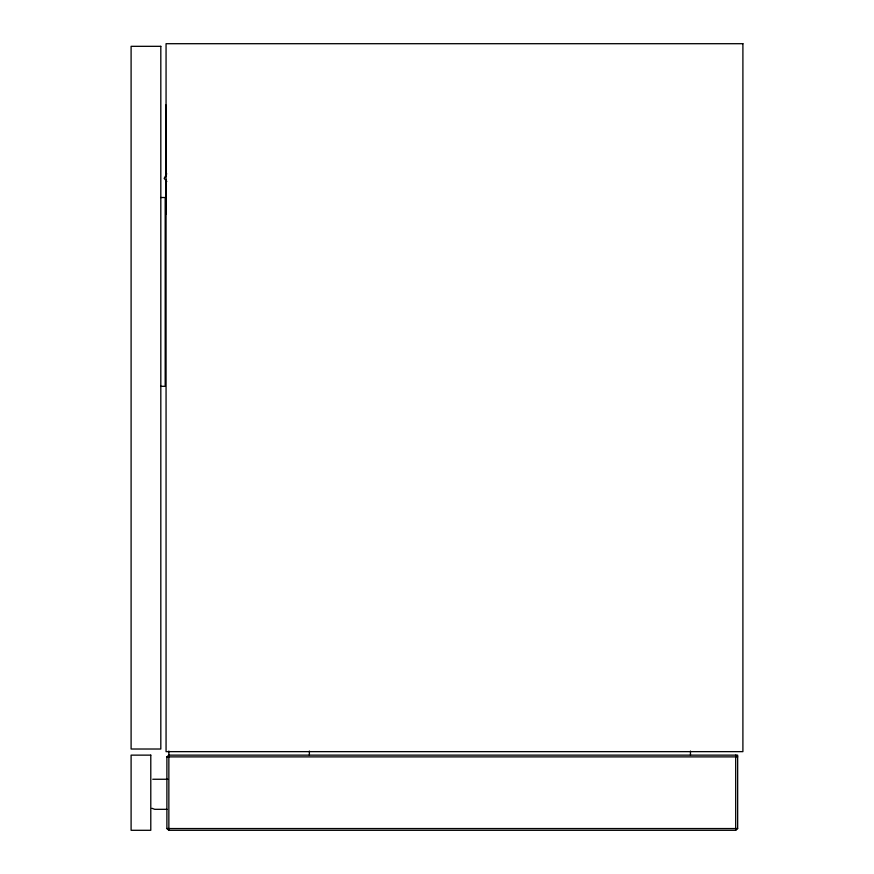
<?xml version="1.0" encoding="UTF-8"?>
<svg xmlns="http://www.w3.org/2000/svg" width="874" height="874" viewBox="0 0 874 874"><rect width="100%" height="100%" fill="white"/><g stroke="black" fill="none" stroke-linecap="round" stroke-linejoin="round"><path stroke-width="1.31" d="M166.748 173.773L164.159 178.427L166.836 181.475M166.89 756.884L168.857 755.136L737.656 755.136L737.656 828.552L735.689 830.3L168.857 830.3L166.89 828.552L166.89 756.884L737.656 756.884L735.689 755.136L735.689 830.3M160.816 197.524L165.186 197.524L165.186 386.308L160.816 386.308M152.753 779.258L167.742 779.258M166.989 809.324L154.72 809.324L151.934 808.297M166.89 828.552L737.656 828.552M690.46 751.039L690.46 755.136M309.374 751.039L309.374 755.136M168.857 751.039L168.857 830.3M165.885 104.989L165.885 176.187M165.885 180L165.885 214.414M742.9 43.7L166.06 43.7L166.06 751.64L742.9 751.64L742.9 43.7M160.816 46.322L131.1 46.322L131.1 749.018L160.816 749.018L160.816 46.322M150.787 755.136L131.1 755.136L131.1 830.3L150.787 830.3L150.787 755.136"/></g></svg>
